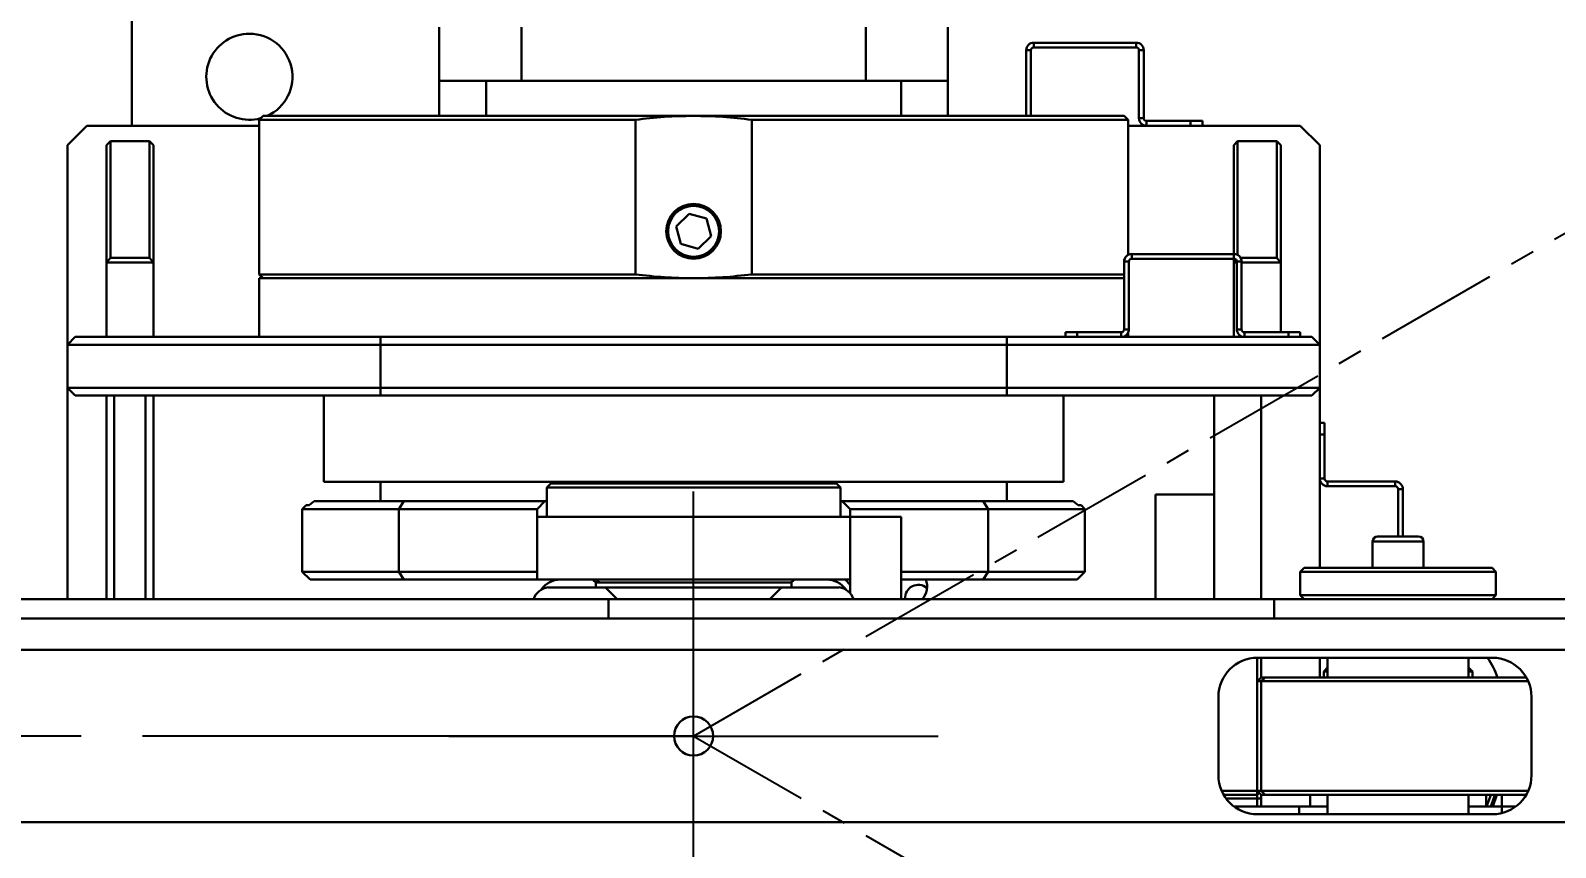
# Model space of a CAD drawing. Header units: millimetres. Extents: x -2601 to 21461, y 11492 to 21077.
# Drawn here: x -249.7 to 139.9, y 12761.4 to 12970.3 of the extents above; entities that cross this region are included whole.
import ezdxf

# ---------------------------------------------------------------- set-up
doc = ezdxf.new("R2010")
doc.units = ezdxf.units.MM
doc.header["$PDSIZE"] = -1
doc.linetypes.add('CENTER', pattern=[50.8, 31.75, -6.35, 6.35, -6.35])
doc.styles.get("Standard").update_dxf_attribs({"font": ''})
doc.styles.get('Standard').set_extended_font_data('HYSWLongFangSong')
doc.dimstyles.new('ISO-25', dxfattribs={"dimscale": 25, "dimtxt": 3.5, "dimasz": 1.6, "dimexe": 1.25, "dimexo": 0.625, "dimtad": 1, "dimdec": 0, "dimzin": 9, "dimdsep": 46, "dimtxsty": 'Standard', "dimcen": 2.5, "dimadec": 0, "dimazin": 2, "dimtfac": 1, "dimtdec": 0, "dimtofl": 0, "dimtmove": 0, "dimatfit": 3, "dimfxl": 1, "dimarcsym": 0})

# ---------------------------------------------------------------- blocks, each defined once
blk = doc.blocks.new('*D41')
at = {"color": 0, "lineweight": -2}
for p, q in [((-984.73, 13145.13), (-566.17, 12980.75)), ((-80.3, 12727.44), (-80.3, 12852.44)), ((-142.8, 12789.94), (-17.8, 12789.94))]:
    blk.add_line(p, q, dxfattribs=at)
at = {"color": 0}
blk.add_solid([(-563.74, 12986.96), (-568.61, 12974.55), (-528.94, 12966.13)], dxfattribs=at)
at = {"layer": 'Defpoints', "color": 0}
for p in [(-528.94, 12966.13), (-80.3, 12789.94)]:
    blk.add_point(p, dxfattribs=at)
at = {"color": 0, "insert": (-871.65, 13164.51), "char_height": 87.5, "attachment_point": 5, "rotation": 338.5595}
blk.add_mtext('R482', dxfattribs=at)
blk = doc.blocks.new('*D42')
at = {"color": 0, "lineweight": -2}
blk.add_line((-236.77, 12789.94), (-752.51, 12789.94), dxfattribs=at)
blk.add_arc((-80.3, 12789.94), 640.96, 183.57619, 326.42381, dxfattribs=at)
at = {"color": 0}
for points in [[(-726.67, 12749.76), (-713.35, 12750.17), (-721.26, 12789.94)], [(448.06, 12438.97), (459.39, 12431.95), (474.79, 12469.46)]]:
    blk.add_solid(points, dxfattribs=at)
at = {"layer": 'Defpoints', "color": 0}
for p in [(-221.14, 12789.94), (-80.3, 12789.94), (-80.3, 12789.94), (-492.3, 12298.94), (1391.95, 11939.94)]:
    blk.add_point(p, dxfattribs=at)
at = {"color": 0, "insert": (-103.48, 12208.82), "char_height": 87.5, "attachment_point": 5, "rotation": 357.7157}
blk.add_mtext('150°', dxfattribs=at)
blk = doc.blocks.new('*D43')
at = {"color": 0, "lineweight": -2}
blk.add_line((-236.77, 12789.94), (-753.02, 12789.94), dxfattribs=at)
blk.add_arc((-80.3, 12789.94), 641.47, 33.57336, 176.42664, dxfattribs=at)
at = {"color": 0}
for points in [[(459.83, 13148.19), (448.5, 13141.17), (475.23, 13110.68)], [(-713.85, 12829.72), (-727.18, 12830.13), (-721.77, 12789.94)]]:
    blk.add_solid(points, dxfattribs=at)
at = {"layer": 'Defpoints', "color": 0}
for p in [(1391.95, 13639.94), (31.09, 13421.67), (-221.14, 12789.94), (-80.3, 12789.94), (-80.3, 12789.94)]:
    blk.add_point(p, dxfattribs=at)
at = {"color": 0, "insert": (-261.69, 13466.91), "char_height": 87.5, "attachment_point": 5, "rotation": 15}
blk.add_mtext('150°', dxfattribs=at)
blk = doc.blocks.new('*D97')
at = {"color": 0, "lineweight": -2}
for p, q in [((-64.67, 13174.92), (826.24, 13173.57)), ((794.93, 13133.61), (793.83, 12408.11)), ((-65.9, 12369.42), (825.02, 12368.07))]:
    blk.add_line(p, q, dxfattribs=at)
at = {"color": 0}
for points in [[(788.26, 13133.62), (801.6, 13133.6), (794.99, 13173.61)], [(787.16, 12408.12), (800.49, 12408.1), (793.77, 12368.11)]]:
    blk.add_solid(points, dxfattribs=at)
at = {"layer": 'Defpoints', "color": 0}
for p in [(-80.3, 13174.94), (-81.52, 12369.44), (793.77, 12368.11)]:
    blk.add_point(p, dxfattribs=at)
at = {"color": 0, "insert": (735, 12770.95), "char_height": 87.5, "attachment_point": 5, "rotation": 89.9129}
blk.add_mtext('806', dxfattribs=at)
blk = doc.blocks.new('*D99')
at = {"color": 0, "lineweight": -2}
blk.add_line((-1309.85, 13076.66), (-1702.94, 13168.33), dxfattribs=at)
at = {"color": 0}
blk.add_solid([(-1701.42, 13174.82), (-1704.45, 13161.83), (-1741.89, 13177.41)], dxfattribs=at)
at = {"layer": 'Defpoints', "color": 0}
for p in [(-1741.89, 13177.41), (-80.3, 12789.94)]:
    blk.add_point(p, dxfattribs=at)
at = {"color": 0, "insert": (-1413.9, 13161.89), "char_height": 87.5, "attachment_point": 5, "rotation": 346.8738}
blk.add_mtext('R1706', dxfattribs=at)

msp = doc.modelspace()

# ---------------------------------------------------------------- linework, layer by layer
at = {"color": 1, "linetype": 'CENTER'}
for q in [(337.13, 13030.94), (337.13, 12548.94)]:
    msp.add_line((-80.3, 12789.94), q, dxfattribs=at)
at = {"color": 161, "lineweight": 30, "true_color": 0x67adff}
for p, q in [((-223.8, 12973.44), (-223.8, 12945.94)), ((-145.3, 12971.09), (-145.3, 12957.44)), ((-124.3, 12957.44), (-124.3, 12971.09)), ((-36.3, 12971.09), (-36.3, 12957.44)), ((-15.3, 12957.44), (-15.3, 12971.09)), ((6.64, 12967.14), (6.64, 12965.94)), ((32.77, 12967.14), (6.64, 12967.14)), ((32.77, 12965.94), (32.77, 12967.14)), ((5.9, 12965.21), (4.7, 12965.21)), ((4.7, 12965.21), (4.7, 12948.44)), ((5.9, 12965.21), (5.9, 12948.44)), ((32.77, 12965.94), (6.64, 12965.94)), ((34.7, 12965.21), (33.5, 12965.21)), ((33.5, 12947.88), (33.5, 12965.21)), ((34.7, 12947.88), (34.7, 12965.21)), ((-145.3, 12948.44), (-145.3, 12957.44)), ((-145.3, 12957.44), (-133.3, 12957.44)), ((-133.3, 12957.44), (-133.3, 12948.44)), ((-133.3, 12957.44), (-27.3, 12957.44)), ((-124.3, 12957.44), (-36.3, 12957.44)), ((-27.3, 12948.44), (-27.3, 12957.44)), ((-27.3, 12957.44), (-15.3, 12957.44)), ((-15.3, 12957.44), (-15.3, 12948.44)), ((-190.3, 12948.44), (-191.3, 12947.44)), ((-191.3, 12947.44), (-191.3, 12907.94)), ((-95.16, 12947.44), (-191.3, 12947.44)), ((-190.3, 12948.44), (-80.3, 12948.44)), ((-95.16, 12947.44), (-95.16, 12907.94)), ((-80.3, 12948.44), (29.7, 12948.44)), ((30.7, 12947.44), (-65.43, 12947.44)), ((-65.43, 12907.94), (-65.43, 12947.44)), ((30.7, 12947.44), (29.7, 12948.44)), ((30.7, 12912.9), (30.7, 12947.44)), ((33.5, 12947.88), (34.7, 12947.88)), ((-235.3, 12945.94), (-240.3, 12940.94)), ((-191.3, 12945.94), (-235.3, 12945.94)), ((74.7, 12945.94), (30.7, 12945.94)), ((35.44, 12947.14), (35.44, 12945.94)), ((46.7, 12947.14), (35.44, 12947.14)), ((46.7, 12945.94), (35.44, 12945.94)), ((46.7, 12945.94), (46.7, 12947.14)), ((46.7, 12947.14), (49.7, 12947.14)), ((49.7, 12947.14), (49.7, 12945.94)), ((79.7, 12940.94), (74.7, 12945.94)), ((-240.3, 12940.94), (-240.3, 12889.94)), ((-230.3, 12940.93), (-229.3, 12941.94)), ((-230.3, 12910.93), (-230.3, 12940.93)), ((-229.3, 12941.94), (-229.3, 12912.17)), ((-229.3, 12941.94), (-219.3, 12941.94)), ((-219.3, 12941.94), (-218.3, 12940.93)), ((-219.3, 12912.17), (-219.3, 12941.94)), ((-218.3, 12940.93), (-218.3, 12910.93)), ((57.7, 12940.93), (58.7, 12941.94)), ((57.7, 12913.14), (57.7, 12940.93)), ((58.7, 12941.94), (58.7, 12912.9)), ((58.7, 12941.94), (68.7, 12941.94)), ((68.7, 12941.94), (69.7, 12940.93)), ((68.7, 12912.17), (68.7, 12941.94)), ((69.7, 12940.93), (69.7, 12910.93)), ((79.7, 12889.94), (79.7, 12940.94)), ((-81.46, 12923.41), (-84.75, 12920.17)), ((-84.75, 12920.17), (-83.58, 12915.7)), ((-77.01, 12922.19), (-81.46, 12923.41)), ((-75.84, 12917.72), (-77.01, 12922.19)), ((-79.13, 12914.47), (-75.84, 12917.72)), ((-83.58, 12915.7), (-79.13, 12914.47)), ((31.64, 12913.14), (31.64, 12911.94)), ((57.77, 12913.14), (31.64, 12913.14)), ((57.77, 12911.94), (57.77, 12913.14)), ((-230.28, 12910.94), (-230.3, 12910.93)), ((-230.3, 12891.94), (-230.3, 12910.93)), ((-230.28, 12910.94), (-229.3, 12912.17)), ((-218.31, 12910.94), (-230.28, 12910.94)), ((-229.3, 12912.17), (-219.3, 12912.17)), ((-219.3, 12912.17), (-218.31, 12910.94)), ((-218.3, 12910.93), (-218.31, 12910.94)), ((-218.3, 12891.94), (-218.3, 12910.93)), ((30.9, 12911.21), (29.7, 12911.21)), ((29.7, 12911.21), (29.7, 12893.88)), ((30.9, 12911.21), (30.9, 12893.88)), ((57.77, 12911.94), (31.64, 12911.94)), ((57.7, 12910.93), (57.7, 12911.94)), ((57.72, 12910.94), (57.7, 12910.93)), ((57.7, 12891.94), (57.7, 12910.93)), ((57.72, 12910.94), (58.32, 12911.69)), ((58.5, 12910.94), (57.72, 12910.94)), ((59.7, 12911.21), (58.5, 12911.21)), ((58.5, 12893.88), (58.5, 12911.21)), ((59.45, 12912.17), (68.7, 12912.17)), ((59.7, 12893.88), (59.7, 12911.21)), ((69.69, 12910.94), (59.7, 12910.94)), ((68.7, 12912.17), (69.69, 12910.94)), ((69.7, 12910.93), (69.69, 12910.94)), ((69.7, 12893.14), (69.7, 12910.93)), ((-191.3, 12907.94), (-190.3, 12906.94)), ((-191.3, 12907.94), (-95.16, 12907.94)), ((-191.3, 12906.94), (-191.3, 12891.94)), ((-101.95, 12906.94), (-191.3, 12906.94)), ((29.7, 12906.94), (-101.95, 12906.94)), ((-65.43, 12907.94), (29.7, 12907.94)), ((14.7, 12891.94), (14.7, 12893.14)), ((14.7, 12893.14), (17.7, 12893.14)), ((17.7, 12893.14), (17.7, 12891.94)), ((28.97, 12893.14), (17.7, 12893.14)), ((28.97, 12891.94), (28.97, 12893.14)), ((29.7, 12893.88), (30.9, 12893.88)), ((30.7, 12891.94), (30.7, 12893.02)), ((58.5, 12893.88), (59.7, 12893.88)), ((60.44, 12893.14), (60.44, 12891.94)), ((71.7, 12893.14), (60.44, 12893.14)), ((71.7, 12891.94), (71.7, 12893.14)), ((71.7, 12893.14), (74.7, 12893.14)), ((74.7, 12893.14), (74.7, 12891.94)), ((-238.3, 12891.94), (-240.3, 12889.94)), ((-240.3, 12878.94), (-240.3, 12889.94)), ((-160.3, 12889.94), (-240.3, 12889.94)), ((-238.3, 12891.94), (-160.3, 12891.94)), ((-160.3, 12891.94), (-0.3, 12891.94)), ((-160.3, 12891.94), (-160.3, 12889.94)), ((-0.3, 12889.94), (-160.3, 12889.94)), ((-160.3, 12889.94), (-160.3, 12878.94)), ((-0.3, 12891.94), (-0.3, 12889.94)), ((-0.3, 12891.94), (77.7, 12891.94)), ((79.7, 12889.94), (-0.3, 12889.94)), ((-0.3, 12878.94), (-0.3, 12889.94)), ((77.7, 12891.94), (79.7, 12889.94)), ((79.7, 12889.94), (79.7, 12878.94)), ((-240.3, 12878.94), (-240.3, 12824.94)), ((-240.3, 12878.94), (-160.3, 12878.94)), ((-240.3, 12878.94), (-238.3, 12876.94)), ((-160.3, 12878.94), (-0.3, 12878.94)), ((-160.3, 12878.94), (-160.3, 12876.94)), ((-0.3, 12878.94), (-0.3, 12876.94)), ((-0.3, 12878.94), (79.7, 12878.94)), ((79.7, 12878.94), (77.7, 12876.94)), ((79.7, 12832.94), (79.7, 12878.94)), ((-160.3, 12876.94), (-238.3, 12876.94)), ((-230.3, 12824.94), (-230.3, 12876.94)), ((-228.3, 12876.94), (-228.3, 12824.94)), ((-220.3, 12824.94), (-220.3, 12876.94)), ((-218.3, 12876.94), (-218.3, 12824.94)), ((-174.8, 12876.94), (-174.8, 12854.94)), ((-0.3, 12876.94), (-160.3, 12876.94)), ((77.7, 12876.94), (-0.3, 12876.94)), ((14.2, 12854.94), (14.2, 12876.94)), ((52.7, 12876.94), (52.7, 12824.94)), ((64.7, 12876.94), (64.7, 12824.94)), ((79.7, 12870), (80.9, 12870)), ((80.9, 12870), (80.9, 12867)), ((80.9, 12867), (79.7, 12867)), ((79.7, 12855.73), (79.7, 12867)), ((80.9, 12855.73), (80.9, 12867)), ((-98.73, 12854.94), (-174.8, 12854.94)), ((-160.3, 12854.94), (-160.3, 12849.94)), ((-116.8, 12854.49), (-117.8, 12853.49)), ((-116.8, 12854.49), (-99.99, 12854.49)), ((-99.99, 12854.49), (-43.8, 12854.49)), ((14.2, 12854.94), (-98.73, 12854.94)), ((-42.8, 12853.49), (-43.8, 12854.49)), ((-0.3, 12849.94), (-0.3, 12854.94)), ((79.7, 12855.73), (80.9, 12855.73)), ((81.64, 12855), (81.64, 12853.8)), ((98.97, 12855), (81.64, 12855)), ((98.97, 12853.8), (98.97, 12855)), ((-117.8, 12853.49), (-117.8, 12845.94)), ((-100.52, 12853.49), (-117.8, 12853.49)), ((-42.8, 12853.49), (-100.52, 12853.49)), ((-42.8, 12845.94), (-42.8, 12853.49)), ((37.7, 12824.94), (37.7, 12851.64)), ((37.7, 12851.64), (52.7, 12851.64)), ((52.7, 12824.94), (52.7, 12851.64)), ((98.97, 12853.8), (81.64, 12853.8)), ((99.7, 12840.94), (99.7, 12853.06)), ((100.9, 12853.06), (99.7, 12853.06)), ((100.9, 12840.94), (100.9, 12853.06)), ((-179.3, 12848.94), (-180.3, 12847.94)), ((-155.59, 12847.94), (-180.3, 12847.94)), ((-180.3, 12831.94), (-180.3, 12847.94)), ((-178.53, 12848.94), (-179.3, 12848.94)), ((-178.53, 12848.94), (-177.25, 12849.94)), ((-177.25, 12849.94), (-154.3, 12849.94)), ((-154.3, 12849.94), (-155.59, 12847.94)), ((-120.3, 12847.94), (-155.59, 12847.94)), ((-155.59, 12847.94), (-155.59, 12831.94)), ((-154.3, 12849.94), (-118.3, 12849.94)), ((-118.3, 12849.94), (-120.3, 12847.94)), ((-120.3, 12847.94), (-120.3, 12845.94)), ((-118.3, 12849.94), (-117.8, 12849.94)), ((-42.8, 12849.94), (-42.3, 12849.94)), ((-40.3, 12847.94), (-42.3, 12849.94)), ((-42.3, 12849.94), (-6.3, 12849.94)), ((-40.3, 12847.94), (-40.3, 12845.94)), ((-5, 12847.94), (-40.3, 12847.94)), ((-6.3, 12849.94), (-5, 12847.94)), ((-6.3, 12849.94), (16.66, 12849.94)), ((-5, 12831.94), (-5, 12847.94)), ((19.7, 12847.94), (-5, 12847.94)), ((16.66, 12849.94), (17.94, 12848.94)), ((18.7, 12848.94), (17.94, 12848.94)), ((18.7, 12848.94), (19.7, 12847.94)), ((19.7, 12847.94), (19.7, 12831.94)), ((-120.3, 12829.94), (-120.3, 12845.94)), ((-120.3, 12845.94), (-40.3, 12845.94)), ((-40.3, 12845.94), (-40.3, 12829.94)), ((-27.3, 12845.94), (-40.3, 12845.94)), ((-27.3, 12845.94), (-27.3, 12824.94)), ((93.2, 12839.67), (93.2, 12832.94)), ((106.2, 12839.67), (93.2, 12839.67)), ((94.47, 12840.94), (104.93, 12840.94)), ((106.2, 12832.94), (106.2, 12839.67)), ((-180.3, 12831.94), (-155.59, 12831.94)), ((-180.3, 12831.94), (-178.3, 12829.94)), ((-155.59, 12831.94), (-120.3, 12831.94)), ((-155.59, 12831.94), (-154.3, 12829.94)), ((-27.3, 12831.94), (-5, 12831.94)), ((-5, 12831.94), (-6.3, 12829.94)), ((-5, 12831.94), (19.7, 12831.94)), ((19.7, 12831.94), (17.7, 12829.94)), ((75.7, 12832.94), (74.7, 12831.94)), ((74.7, 12831.94), (74.7, 12825.94)), ((124.7, 12831.94), (74.7, 12831.94)), ((75.7, 12832.94), (123.7, 12832.94)), ((124.7, 12831.94), (123.7, 12832.94)), ((124.7, 12825.94), (124.7, 12831.94)), ((-154.3, 12829.94), (-178.3, 12829.94)), ((-120.3, 12829.94), (-154.3, 12829.94)), ((-40.3, 12829.94), (-120.3, 12829.94)), ((-117.47, 12827.94), (-105.3, 12827.94)), ((-105.3, 12829.14), (-105.3, 12827.94)), ((-76.74, 12829.14), (-105.3, 12829.14)), ((-76.74, 12827.94), (-105.3, 12827.94)), ((-102.8, 12827.94), (-99.8, 12824.94)), ((-55.3, 12829.14), (-76.74, 12829.14)), ((-55.3, 12827.94), (-76.74, 12827.94)), ((-60.8, 12824.94), (-57.8, 12827.94)), ((-55.3, 12827.94), (-55.3, 12829.14)), ((-55.3, 12827.94), (-43.12, 12827.94)), ((-44.66, 12829.65), (-44.75, 12829.94)), ((-40.3, 12829.94), (-40.3, 12826.42)), ((-6.3, 12829.94), (-27.3, 12829.94)), ((17.7, 12829.94), (-6.3, 12829.94)), ((-942.35, 12824.94), (-102, 12824.94)), ((-102, 12819.94), (-102, 12824.94)), ((-102, 12824.94), (68, 12824.94)), ((68, 12819.94), (68, 12824.94)), ((68, 12824.94), (155.99, 12824.94)), ((74.7, 12825.94), (75.7, 12824.94)), ((74.7, 12825.94), (124.7, 12825.94)), ((123.7, 12824.94), (124.7, 12825.94)), ((-906.35, 12819.94), (-102, 12819.94)), ((-102, 12819.94), (68, 12819.94)), ((68, 12819.94), (155.99, 12819.94)), ((-958.87, 12811.94), (173.78, 12811.94)), ((63.7, 12803.94), (63.7, 12809.94)), ((123.78, 12809.94), (63.78, 12809.94)), ((64.7, 12809.94), (64.7, 12804.94)), ((79.7, 12804.94), (79.7, 12809.94)), ((81.7, 12807.44), (80.7, 12806.44)), ((81.7, 12809.94), (81.7, 12804.94)), ((117.7, 12804.94), (117.7, 12809.94)), ((118.7, 12806.44), (117.7, 12807.44)), ((64.7, 12804.94), (63.7, 12803.94)), ((63.7, 12803.94), (63.7, 12775.94)), ((64.7, 12803.94), (63.7, 12803.94)), ((65.7, 12804.94), (64.7, 12803.94)), ((64.7, 12804.94), (65.7, 12804.94)), ((64.7, 12803.94), (64.7, 12775.94)), ((132.94, 12803.94), (64.7, 12803.94)), ((65.7, 12804.94), (132.44, 12804.94)), ((80.7, 12806.44), (80.7, 12804.94)), ((81.7, 12806.44), (80.7, 12806.44)), ((118.7, 12806.44), (117.7, 12806.44)), ((118.7, 12804.94), (118.7, 12806.44)), ((53.78, 12799.94), (53.78, 12779.94)), ((133.78, 12779.94), (133.78, 12799.94)), ((54.61, 12775.94), (63.7, 12775.94)), ((63.7, 12774.94), (55.12, 12774.94)), ((63.7, 12773.94), (55.78, 12773.94)), ((63.7, 12775.94), (64.7, 12774.94)), ((63.7, 12774.94), (63.7, 12775.94)), ((63.7, 12775.94), (64.7, 12775.94)), ((64.2, 12775.44), (63.7, 12774.94)), ((63.7, 12773.94), (63.7, 12774.94)), ((64.7, 12773.94), (63.7, 12773.94)), ((63.7, 12771.94), (63.7, 12773.94)), ((64.7, 12775.94), (65.7, 12774.94)), ((64.7, 12775.94), (132.94, 12775.94)), ((64.7, 12771.94), (64.7, 12774.94)), ((65.7, 12774.94), (64.7, 12774.94)), ((132.44, 12774.94), (65.7, 12774.94)), ((77.2, 12774.94), (77.2, 12771.94)), ((81.7, 12774.94), (81.7, 12769.94)), ((117.7, 12769.94), (117.7, 12774.94)), ((122.2, 12771.94), (122.2, 12774.94)), ((126.2, 12771.94), (126.2, 12774.94)), ((74.43, 12771.94), (57.78, 12771.94)), ((63.78, 12769.94), (123.78, 12769.94)), ((74.43, 12771.94), (81.7, 12771.94)), ((74.43, 12769.94), (74.43, 12771.94)), ((117.7, 12771.94), (126.23, 12771.94)), ((126.23, 12771.94), (129.78, 12771.94)), ((126.23, 12770.25), (126.23, 12771.94)), ((-950.3, 12767.94), (173.78, 12767.94))]:
    msp.add_line(p, q, dxfattribs=at)
msp.add_line((-80.3, 12789.94), (-221.14, 12789.94))
at = {"color": 161, "lineweight": 30, "true_color": 0x67adff, "flags": 128}
for points in [[(-41.6, 12829.94), (-41.05, 12829.47), (-40.3, 12828.52)], [(79.73, 12804.94), (79.74, 12806.58), (79.74, 12809.19), (79.74, 12809.94)], [(122.28, 12771.94), (123.37, 12774.84), (123.41, 12774.94)], [(123.37, 12771.94), (124.11, 12773.87), (124.45, 12774.94)], [(124.97, 12774.94), (124.96, 12774.9), (123.91, 12771.94)]]:
    msp.add_lwpolyline(points, dxfattribs=at)
at = {"color": 161, "lineweight": 30, "true_color": 0x67adff}
for centre, radius in [((-80.3, 12918.94), 7), ((-80.3, 12918.94), 6.5), ((-80.3, 12789.94), 5)]:
    msp.add_circle(centre, radius, dxfattribs=at)
at = {"lineweight": 30}
msp.add_arc((-80.3, 12789.94), 482, 30, 330, dxfattribs=at)
at = {"color": 161, "lineweight": 30, "true_color": 0x67adff}
for centre, radius, start, end in [((-193.8, 12958.44), 11, 90, 285.2055), ((-193.8, 12958.44), 11, 294.62, 90), ((6.64, 12965.21), 1.94, 90, 180), ((32.77, 12965.21), 1.94, 0, 90), ((6.64, 12965.21), 0.737, 90, 180), ((32.77, 12965.21), 0.737, 0, 90), ((35.44, 12947.88), 1.94, 180, 270), ((35.44, 12947.88), 0.737, 180, 270), ((31.64, 12911.21), 1.94, 90, 180), ((57.77, 12911.21), 1.94, 0, 90), ((31.64, 12911.21), 0.737, 90, 180), ((57.77, 12911.21), 0.737, 0, 90), ((28.97, 12893.88), 1.94, 270, 0), ((28.97, 12893.88), 0.737, 270, 0), ((60.44, 12893.88), 1.94, 180, 270), ((60.44, 12893.88), 0.737, 180, 270), ((81.64, 12855.73), 1.94, 180, 270), ((81.64, 12855.73), 0.737, 180, 270), ((98.97, 12853.06), 1.94, 0, 90), ((98.97, 12853.06), 0.737, 0, 90), ((94.47, 12839.67), 1.27, 90, 180), ((104.93, 12839.67), 1.27, 0, 90), ((-116.99, 12823.61), 4.36, 96.2489, 162.2148), ((-114.3, 12823.94), 6, 90, 144.3963), ((-104.57, 12830.92), 1.78, 213.3187, 270), ((-103.67, 12830.85), 1.7, 212.003, 269.5087), ((-56.02, 12830.92), 1.78, 270, 326.6813), ((-46.3, 12823.94), 6, 35.6037, 90), ((-43.6, 12823.62), 4.35, 17.7486, 83.7804), ((-22.86, 12825.18), 3.4, 50.237, 183.9254), ((-25.12, 12828.13), 4.5, 315.0042, 23.832), ((63.78, 12799.94), 10, 90, 180), ((106.2, 12798.44), 20, 18.9656, 35.0996), ((123.78, 12799.94), 10, 0, 90), ((63.78, 12779.94), 10, 180, 270), ((123.78, 12779.94), 10, 270, 0)]:
    msp.add_arc(centre, radius, start, end, dxfattribs=at)
for points, knots in [([(-80.3, 12948.44), (-82.78, 12948.4), (-87.75, 12948.32), (-92.69, 12947.73), (-95.16, 12947.44)], [0, 0, 0, 0, 0.49888, 1, 1, 1, 1]), ([(-65.43, 12947.44), (-67.89, 12947.73), (-72.83, 12948.32), (-77.8, 12948.4), (-80.3, 12948.44)], [0, 0, 0, 0, 0.498895, 1, 1, 1, 1]), ([(-95.16, 12907.94), (-92.7, 12907.65), (-87.76, 12907.07), (-82.79, 12906.99), (-80.3, 12906.94)], [0, 0, 0, 0, 0.498909, 1, 1, 1, 1]), ([(-80.3, 12906.94), (-77.82, 12906.99), (-72.84, 12907.07), (-67.9, 12907.65), (-65.43, 12907.94)], [0, 0, 0, 0, 0.498895, 1, 1, 1, 1])]:
    msp.add_open_spline(points, degree=3, knots=knots, dxfattribs=at)

# ---------------------------------------------------------------- dimensions: what is measured, and where the dimension line sits
dim = msp.add_angular_dim_2l(base=(31.09, 13421.67), line1=((-80.3, 12789.94), (1391.95, 13639.94)), line2=((-80.3, 12789.94), (-221.14, 12789.94)), dimstyle='ISO-25')
dim.commit()
dim.dimension.update_dxf_attribs({"geometry": '*D43', "text_midpoint": (-261.69, 13466.91)})
for mpoint, picture, middle in [((-528.94, 12966.13), '*D41', (-893.36, 13109.24)), ((-1741.89, 13177.41), '*D99', (-1427.39, 13104.07))]:
    dim = msp.add_radius_dim(center=(-80.3, 12789.94), mpoint=mpoint, dimstyle='ISO-25')
    dim.commit()
    dim.dimension.update_dxf_attribs({"geometry": picture, "text_midpoint": middle, "dimtype": 164})
dim = msp.add_aligned_dim(p1=(-80.3, 13174.94), p2=(-81.52, 12369.44), distance=875.29, dimstyle='ISO-25')
dim.commit()
dim.dimension.update_dxf_attribs({"geometry": '*D97', "text_midpoint": (735, 12770.95)})
dim = msp.add_angular_dim_2l(base=(-492.3, 12298.94), line1=((-80.3, 12789.94), (-221.14, 12789.94)), line2=((-80.3, 12789.94), (1391.95, 11939.94)), dimstyle='ISO-25')
dim.commit()
dim.dimension.update_dxf_attribs({"geometry": '*D42', "text_midpoint": (-105.84, 12149.49), "dimtype": 162})

doc.saveas('drawing.dxf')
